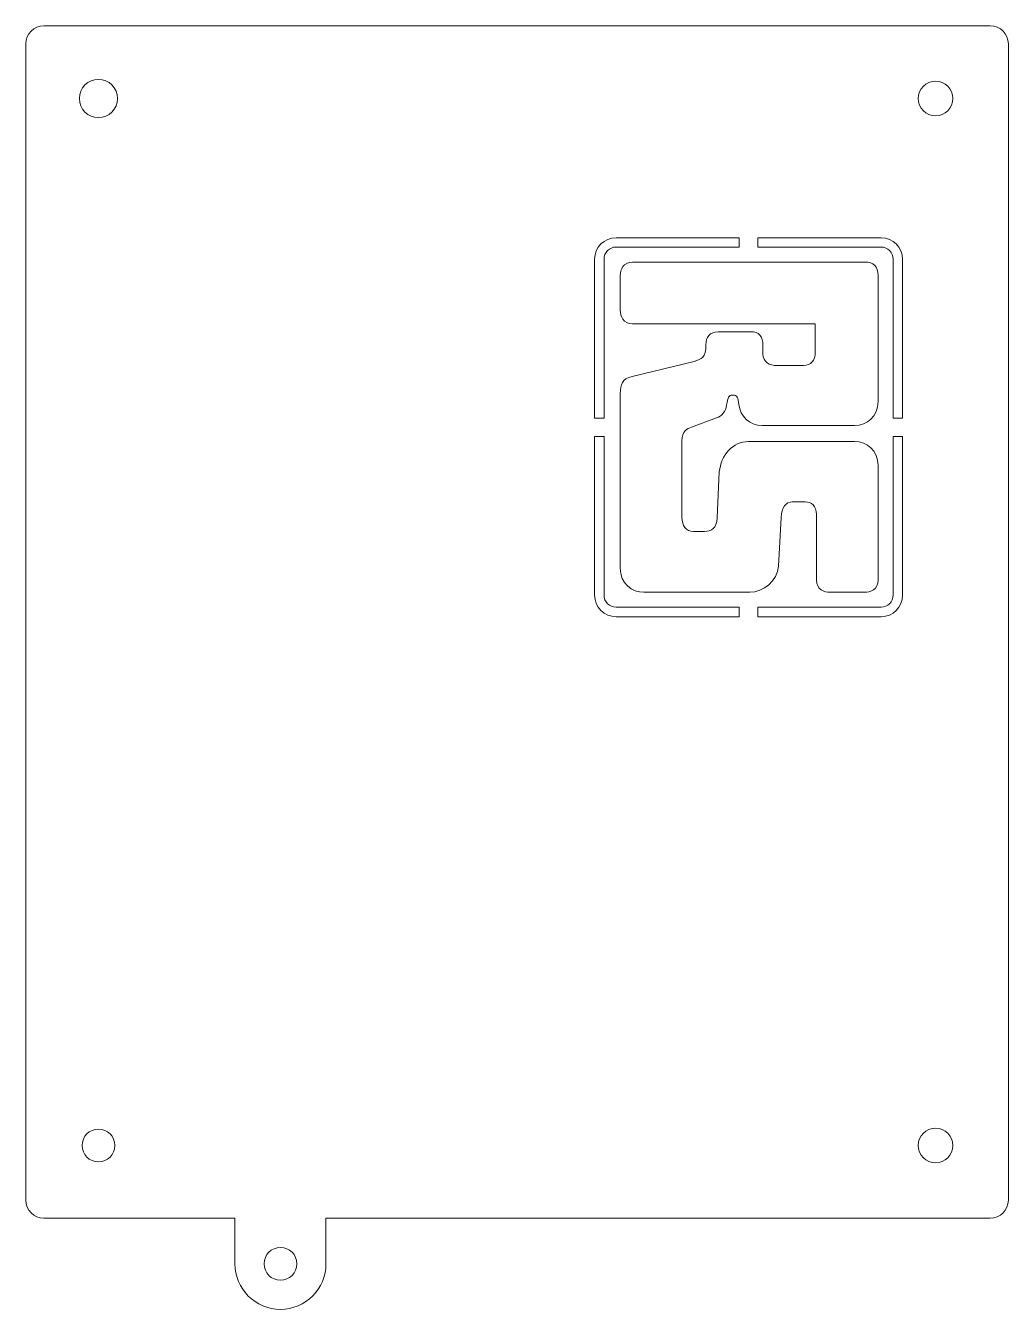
# Model space of a CAD drawing. Header units: millimetres. Extents: x 0 to 108, y 18 to 159.
import ezdxf

# ---------------------------------------------------------------- set-up
doc = ezdxf.new("R2010")
doc.units = ezdxf.units.MM

msp = doc.modelspace()

# ---------------------------------------------------------------- linework, layer by layer
at = {"color": 7, "linetype": 'Continuous', "lineweight": 15}
for p, q in [((106.17, 159.18), (2.17, 159.18)), ((0.17, 157.18), (0.17, 30.18)), ((108.17, 30.18), (108.17, 157.18)), ((78.6, 135.89), (65.05, 135.89)), ((78.6, 134.86), (78.6, 135.89)), ((94.18, 135.89), (80.62, 135.89)), ((80.62, 135.89), (80.62, 134.86)), ((65.05, 134.86), (78.6, 134.86)), ((80.62, 134.86), (94.18, 134.86)), ((62.7, 133.54), (62.7, 116.07)), ((63.73, 116.07), (63.73, 133.54)), ((92.37, 133.21), (66.86, 133.21)), ((95.5, 133.54), (95.5, 116.07)), ((96.54, 116.07), (96.54, 133.54)), ((93.86, 117.91), (93.86, 131.73)), ((66.86, 126.44), (86.95, 126.44)), ((79.85, 125.56), (76.28, 125.56)), ((86.95, 126.44), (86.95, 123.29)), ((81.2, 123.1), (81.2, 124.03)), ((73.64, 122.31), (66.82, 120.64)), ((85.65, 121.85), (82.73, 121.85)), ((65.52, 118.79), (65.52, 99.59)), ((62.7, 116.07), (63.73, 116.07)), ((73.36, 115.08), (76.09, 116.1)), ((95.5, 116.07), (96.54, 116.07)), ((81.1, 115.26), (91.26, 115.26)), ((63.73, 114.05), (62.7, 114.05)), ((62.7, 114.05), (62.7, 96.62)), ((63.73, 96.62), (63.73, 114.05)), ((72.29, 105.2), (72.29, 113.55)), ((96.54, 114.05), (95.5, 114.05)), ((95.5, 114.05), (95.5, 96.62)), ((96.54, 96.62), (96.54, 114.05)), ((76.4, 110.16), (76.16, 105.11)), ((93.86, 98.28), (93.86, 110.86)), ((84.42, 106.87), (85.84, 106.87)), ((82.89, 99.82), (83.21, 105.15)), ((87.09, 105.48), (87.08, 98.28)), ((74.77, 103.62), (73.57, 103.62)), ((68.11, 96.94), (79.74, 96.94)), ((78.6, 95.3), (65.05, 95.3)), ((78.6, 94.26), (78.6, 95.3)), ((94.18, 95.3), (80.62, 95.3)), ((80.62, 95.3), (80.62, 94.26)), ((65.05, 94.26), (78.6, 94.26)), ((80.62, 94.26), (94.18, 94.26)), ((2.17, 28.18), (23.17, 28.18)), ((23.17, 28.18), (23.17, 23.18)), ((33.17, 28.18), (106.17, 28.18)), ((33.17, 23.18), (33.17, 28.18))]:
    msp.add_line(p, q, dxfattribs=at)
at = {"color": 7, "linetype": 'Continuous', "lineweight": 15, "flags": 128}
msp.add_lwpolyline([(91.26, 113.5), (90.92, 113.5), (90.28, 113.5), (89.38, 113.5), (88.29, 113.5), (87.06, 113.5), (85.77, 113.5), (84.46, 113.5), (83.07, 113.5), (81.81, 113.5), (80.76, 113.5), (79.99, 113.5), (79.6, 113.5)], dxfattribs=at)
at = {"color": 7, "linetype": 'Continuous', "lineweight": 15}
for centre, radius in [((8.17, 151.18), 2.1), ((100.17, 151.18), 1.9), ((100.17, 36.18), 1.9), ((8.17, 36.18), 1.8), ((28.17, 23.18), 1.8)]:
    msp.add_circle(centre, radius, dxfattribs=at)
for centre, radius, start, end in [((2.17, 157.18), 2, 90, 180), ((106.17, 157.18), 2, 0, 90), ((2.17, 30.18), 2, 180, 270), ((106.17, 30.18), 2, 270, 0), ((28.17, 23.18), 5, 180, 0)]:
    msp.add_arc(centre, radius, start, end, dxfattribs=at)
for points in [[(65.05, 135.89), (63.76, 135.89), (62.7, 134.84), (62.7, 133.54)], [(96.54, 133.54), (96.54, 134.84), (95.48, 135.89), (94.18, 135.89)], [(63.73, 133.54), (63.73, 134.27), (64.33, 134.86), (65.05, 134.86)], [(94.18, 134.86), (94.91, 134.86), (95.5, 134.27), (95.5, 133.54)], [(66.86, 133.21), (65.84, 133.21), (65.52, 132.38), (65.52, 131.73)], [(93.86, 131.73), (93.86, 132.75), (93.35, 133.21), (92.37, 133.21)], [(65.52, 131.73), (65.52, 131.56), (65.52, 128.34), (65.52, 127.93)], [(65.52, 127.93), (65.52, 127.28), (65.84, 126.44), (66.86, 126.44)], [(76.28, 125.56), (75.35, 125.56), (74.93, 124.96), (74.93, 124.12)], [(81.2, 124.03), (81.2, 125.1), (80.78, 125.56), (79.85, 125.56)], [(74.93, 124.12), (74.93, 122.73), (74.47, 122.55), (73.64, 122.31)], [(82.73, 121.85), (81.94, 121.85), (81.2, 122.22), (81.2, 123.1)], [(86.95, 123.29), (86.95, 122.41), (86.48, 121.85), (85.65, 121.85)], [(66.82, 120.64), (65.7, 120.37), (65.52, 119.76), (65.52, 118.79)], [(77.21, 117.49), (77.35, 118.37), (77.44, 118.6), (77.86, 118.6)], [(77.86, 118.6), (78.41, 118.6), (78.46, 118.32), (78.55, 117.58)], [(76.09, 116.1), (76.65, 116.28), (77.16, 116.84), (77.21, 117.49)], [(78.55, 117.58), (78.69, 116.28), (79.71, 115.26), (81.1, 115.26)], [(91.26, 115.26), (92.61, 115.26), (93.86, 116.24), (93.86, 117.91)], [(72.29, 113.55), (72.29, 114.71), (72.85, 114.89), (73.36, 115.08)], [(79.6, 113.5), (77.88, 113.5), (76.58, 112.02), (76.4, 110.16)], [(93.86, 110.86), (93.86, 112.53), (92.61, 113.5), (91.26, 113.5)], [(83.21, 105.15), (83.26, 106.26), (83.73, 106.87), (84.42, 106.87)], [(85.84, 106.87), (86.49, 106.87), (87.09, 106.45), (87.09, 105.48)], [(73.57, 103.62), (72.77, 103.65), (72.29, 104.21), (72.29, 105.2)], [(76.16, 105.11), (76.12, 103.99), (75.52, 103.62), (74.77, 103.62)], [(65.52, 99.59), (65.52, 97.91), (66.77, 96.94), (68.11, 96.94)], [(79.74, 96.94), (81.27, 96.94), (82.8, 98.19), (82.89, 99.82)], [(87.08, 98.28), (87.08, 97.26), (87.92, 96.94), (88.57, 96.94)], [(92.37, 96.94), (93.02, 96.94), (93.86, 97.26), (93.86, 98.28)], [(62.7, 96.62), (62.7, 95.32), (63.76, 94.26), (65.05, 94.26)], [(65.05, 95.3), (64.33, 95.3), (63.73, 95.89), (63.73, 96.62)], [(88.57, 96.94), (88.74, 96.94), (91.96, 96.94), (92.37, 96.94)], [(95.5, 96.62), (95.5, 95.89), (94.91, 95.3), (94.18, 95.3)], [(94.18, 94.26), (95.48, 94.26), (96.54, 95.32), (96.54, 96.62)]]:
    msp.add_open_spline(points, degree=3, dxfattribs=at)

doc.saveas('drawing.dxf')
